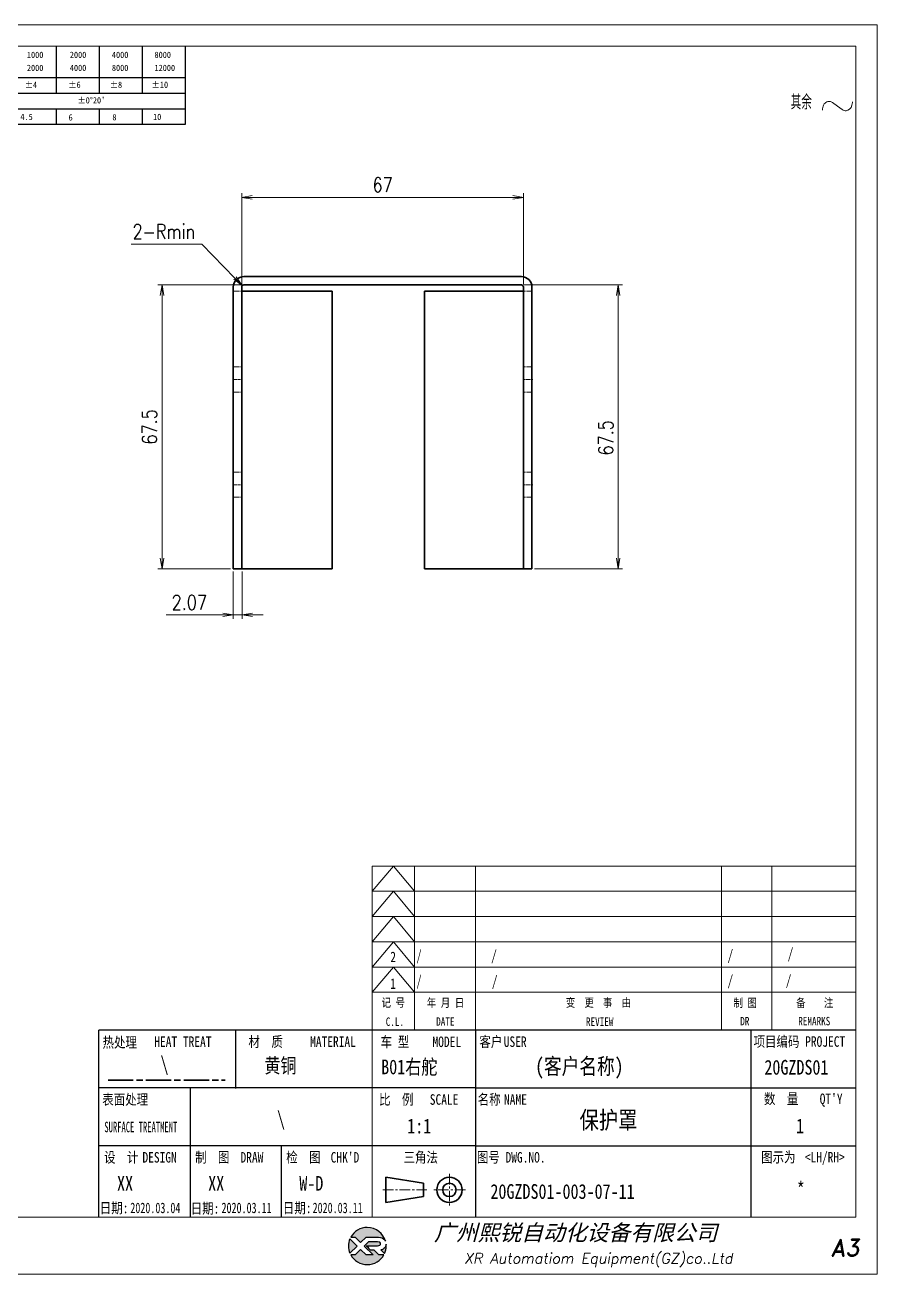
# Model space of a CAD drawing. Header units: inches. Extents: x 269 to 10986, y 1043 to 4337.
# Drawn here: x 731 to 933.6, y 1711.2 to 2008.2 of the extents above; entities that cross this region are included whole.
import ezdxf
from ezdxf.enums import TextEntityAlignment as Align

# ---------------------------------------------------------------- set-up
doc = ezdxf.new("R2010")
doc.units = ezdxf.units.IN
doc.header["$MEASUREMENT"] = 0
for name, pattern in [('AM_ISO02W050x2', [3.75, 3, -0.75]), ('AM_ISO08W050x2', [9, 6, -0.75, 1.5, -0.75]), ('CENTER', [2, 1.25, -0.25, 0.25, -0.25]), ('DOT2', [0.125, 0, -0.125])]:
    doc.linetypes.add(name, pattern=pattern)
for name, color, linetype in [('DIM', 3, 'Continuous'), ('layer 1', 7, 'Continuous'), ('图\\M+19E79\\M+195B6\\M+18E9A', 7, 'Continuous'), ('图号', 7, 'Continuous'), ('图名', 7, 'Continuous'), ('数量', 7, 'Continuous'), ('材质', 7, 'Continuous'), ('表面处理', 7, 'Continuous'), ('车型', 7, 'Continuous')]:
    doc.layers.add(name, color=color, linetype=linetype)
for name, color, linetype, lineweight in [('中心线', 2, 'AM_ISO08W050x2', 18), ('图框', 7, 'Continuous', 18), ('标注线', 3, 'Continuous', 18), ('热处理', 7, 'Continuous', 20), ('粗实线', 7, 'Continuous', 35), ('粗点划线', 6, 'AM_ISO08W050x2', 35), ('虚线', 1, 'AM_ISO02W050x2', 18)]:
    doc.layers.add(name, color=color, linetype=linetype, lineweight=lineweight)
doc.layers.add('打印', color=7, linetype='Continuous', lineweight=15, plot=False)
doc.layers.add('打印-禁用', color=7, linetype='Continuous', lineweight=15, plot=False)
doc.styles.add('DIM', font='romans.shx', dxfattribs={"width": 0.8, "bigfont": 'bigfont.shx'})
doc.styles.add('STYLE1', font='')
doc.styles.add('国标', font='simfang.ttf', dxfattribs={"width": 0.8})
doc.styles.add('机械长仿宋', font='gbenor.shx', dxfattribs={"height": 1, "bigfont": 'gbcbig.shx'})
doc.styles.add('标题\\M+18E9A', font='romand.shx', dxfattribs={"oblique": 10, "bigfont": 'bigfont.shx'})
doc.styles.get('STYLE1').set_extended_font_data('SimSun')
doc.dimstyles.new('XR 1-1$0', dxfattribs={"dimtxt": 3.5, "dimasz": 2.5, "dimexe": 1, "dimexo": 0.625, "dimgap": 1.2, "dimtad": 1, "dimzin": 9, "dimdsep": 46, "dimtxsty": 'DIM', "dimblk": 'OPEN', "dimcen": 0, "dimclrd": 8, "dimclre": 8, "dimclrt": 2, "dimazin": 2, "dimtfac": 0.5, "dimtmove": 0, "dimatfit": 3, "dimldrblk": 'OPEN', "dimfxl": 0, "dimtolj": 2, "dimlwd": 18, "dimlwe": 18, "dimarcsym": 0})
doc.dimstyles.new('XR 1-1$4', dxfattribs={"dimtxt": 3.5, "dimasz": 2.5, "dimexe": 1, "dimexo": 0.625, "dimgap": 1.2, "dimtad": 1, "dimtoh": 1, "dimdsep": 46, "dimtxsty": 'DIM', "dimblk": 'OPEN', "dimcen": 0, "dimclrd": 8, "dimclre": 8, "dimclrt": 2, "dimazin": 2, "dimtfac": 0.5, "dimtofl": 0, "dimtmove": 0, "dimatfit": 3, "dimldrblk": 'OPEN', "dimfxl": 0, "dimtolj": 2, "dimlwd": 18, "dimlwe": 18, "dimarcsym": 0})

# ---------------------------------------------------------------- blocks, each defined once
blk = doc.blocks.new('XR')
at = {"true_color": 0xfc8000}
h = blk.add_hatch(color=30, dxfattribs=at)
h.set_gradient(color1=(252, 128, 0), rotation=240, one_color=1, tint=1, name='INVCURVED')
edge = h.paths.add_edge_path()
edge.add_spline(control_points=[(-434.18, -5928.47), (-433.9, -5928.74), (-433.63, -5929.01), (-433.63, -5929.01), (-433.63, -5929.01), (-433.63, -5929.01), (-433.36, -5928.74), (-433.09, -5928.47)], knot_values=[0.5625, 0.5625, 0.5625, 0.5625, 0.625, 0.625, 0.625, 0.625, 0.6875, 0.6875, 0.6875, 0.6875], degree=3, periodic=0)
edge.add_spline(control_points=[(-433.09, -5928.47), (-432.82, -5928.2), (-432.54, -5927.93), (-432.54, -5927.93), (-432.54, -5927.93), (-432.54, -5927.93), (-432.04, -5927.93), (-431.53, -5927.93)], knot_values=[0.4375, 0.4375, 0.4375, 0.4375, 0.5, 0.5, 0.5, 0.5, 0.5625, 0.5625, 0.5625, 0.5625], degree=3, periodic=0)
edge.add_spline(control_points=[(-431.53, -5927.93), (-431.03, -5927.93), (-430.52, -5927.93), (-430.52, -5927.93), (-430.52, -5927.93), (-430, -5927.93), (-429.43, -5927.96), (-429.01, -5928.33)], knot_values=[0.25, 0.25, 0.25, 0.25, 0.3125, 0.3125, 0.3125, 0.3125, 0.4375, 0.4375, 0.4375, 0.4375], degree=3, periodic=0)
edge.add_spline(control_points=[(-429.01, -5928.33), (-428.88, -5928.44), (-428.78, -5928.59), (-428.71, -5928.75)], knot_values=[0.125, 0.125, 0.125, 0.125, 0.25, 0.25, 0.25, 0.25], degree=3, periodic=0)
edge.add_spline(control_points=[(-428.71, -5928.75), (-429.13, -5927.18), (-430.58, -5926.02), (-432.31, -5926.02)], knot_values=[0, 0, 0, 0, 0.125, 0.125, 0.125, 0.125], degree=3, periodic=0)
edge.add_spline(control_points=[(-432.31, -5926.02), (-433.72, -5926.02), (-434.94, -5926.79), (-435.58, -5927.93)], knot_values=[0.875, 0.875, 0.875, 0.875, 1, 1, 1, 1], degree=3, periodic=0)
edge.add_spline(control_points=[(-435.58, -5927.93), (-435.58, -5927.93), (-434.72, -5927.93), (-434.72, -5927.93), (-434.72, -5927.93), (-434.72, -5927.93), (-434.45, -5928.2), (-434.18, -5928.47)], knot_values=[0.6875, 0.6875, 0.6875, 0.6875, 0.8125, 0.8125, 0.8125, 0.8125, 0.875, 0.875, 0.875, 0.875], degree=3, periodic=0)
edge = h.paths.add_edge_path()
edge.add_spline(control_points=[(-434.79, -5929.26), (-435.04, -5929.02), (-435.34, -5928.72), (-435.54, -5928.53)], knot_values=[0.562504, 0.562504, 0.562504, 0.562504, 0.656252, 0.656252, 0.656252, 0.656252], degree=3, periodic=0)
edge.add_spline(control_points=[(-435.54, -5928.53), (-435.67, -5928.4), (-435.76, -5928.31), (-435.76, -5928.31), (-435.76, -5928.31), (-435.94, -5928.74), (-436.03, -5929.21), (-436.03, -5929.71)], knot_values=[0.25, 0.25, 0.25, 0.25, 0.312504, 0.312504, 0.312504, 0.312504, 0.562504, 0.562504, 0.562504, 0.562504], degree=3, periodic=0)
edge.add_spline(control_points=[(-436.03, -5929.71), (-436.03, -5930.2), (-435.94, -5930.67), (-435.76, -5931.1), (-435.76, -5931.1), (-435.4, -5930.75), (-435.05, -5930.4)], knot_values=[0.874998, 0.874998, 0.874998, 0.874998, 1.124998, 1.124998, 1.124998, 1.25, 1.25, 1.25, 1.25], degree=3, periodic=0)
edge.add_spline(control_points=[(-435.05, -5930.4), (-434.7, -5930.05), (-434.34, -5929.71), (-434.34, -5929.71), (-434.34, -5929.71), (-434.34, -5929.71), (-434.34, -5929.71), (-434.34, -5929.71)], knot_values=[0.749878, 0.749878, 0.749878, 0.749878, 0.874875, 0.874875, 0.874875, 0.874875, 0.874998, 0.874998, 0.874998, 0.874998], degree=3, periodic=0)
edge.add_spline(control_points=[(-434.34, -5929.71), (-434.34, -5929.71), (-434.34, -5929.71), (-434.34, -5929.71)], knot_values=[0.749634, 0.749634, 0.749634, 0.749634, 0.749817, 0.749817, 0.749817, 0.749817], degree=3, periodic=0)
edge.add_spline(control_points=[(-434.35, -5929.7), (-434.35, -5929.7), (-434.35, -5929.7), (-434.35, -5929.7)], knot_values=[0.738281, 0.738281, 0.738281, 0.738281, 0.742188, 0.742188, 0.742188, 0.742188], degree=3, periodic=0)
edge.add_spline(control_points=[(-434.35, -5929.7), (-434.36, -5929.69), (-434.37, -5929.68), (-434.38, -5929.67)], knot_values=[0.726563, 0.726563, 0.726563, 0.726563, 0.738281, 0.738281, 0.738281, 0.738281], degree=3, periodic=0)
edge.add_spline(control_points=[(-434.38, -5929.67), (-434.38, -5929.66), (-434.39, -5929.65), (-434.4, -5929.65)], knot_values=[0.718751, 0.718751, 0.718751, 0.718751, 0.726563, 0.726563, 0.726563, 0.726563], degree=3, periodic=0)
edge.add_spline(control_points=[(-434.4, -5929.65), (-434.42, -5929.63), (-434.45, -5929.6), (-434.47, -5929.58)], knot_values=[0.703126, 0.703126, 0.703126, 0.703126, 0.718751, 0.718751, 0.718751, 0.718751], degree=3, periodic=0)
edge.add_spline(control_points=[(-434.47, -5929.58), (-434.5, -5929.55), (-434.53, -5929.52), (-434.56, -5929.49)], knot_values=[0.687501, 0.687501, 0.687501, 0.687501, 0.703126, 0.703126, 0.703126, 0.703126], degree=3, periodic=0)
edge.add_spline(control_points=[(-434.56, -5929.49), (-434.63, -5929.42), (-434.71, -5929.35), (-434.79, -5929.26)], knot_values=[0.656252, 0.656252, 0.656252, 0.656252, 0.687501, 0.687501, 0.687501, 0.687501], degree=3, periodic=0)
at = {"true_color": 0x0348ff}
h = blk.add_hatch(color=160, dxfattribs=at)
h.set_gradient(color1=(3, 72, 255), color2=(0, 41, 153), one_color=1, tint=0.3, name='HEMISPHERICAL')
edge = h.paths.add_edge_path()
edge.add_spline(control_points=[(-432.54, -5929.67), (-432.26, -5929.95), (-431.94, -5930.23), (-431.66, -5930.51), (-431.66, -5930.51), (-431.66, -5930.51), (-431.66, -5930.51), (-431.66, -5930.51)], knot_values=[0.736842, 0.736842, 0.736842, 0.736842, 0.789474, 0.789474, 0.789474, 0.789474, 0.802633, 0.802633, 0.802633, 0.802633], degree=3, periodic=0)
edge.add_spline(control_points=[(-431.66, -5930.51), (-431.65, -5930.51), (-431.65, -5930.52), (-431.65, -5930.52)], knot_values=[0.802633, 0.802633, 0.802633, 0.802633, 0.815791, 0.815791, 0.815791, 0.815791], degree=3, periodic=0)
edge.add_spline(control_points=[(-431.65, -5930.52), (-431.64, -5930.53), (-431.64, -5930.53), (-431.64, -5930.53)], knot_values=[0.815791, 0.815791, 0.815791, 0.815791, 0.82237, 0.82237, 0.82237, 0.82237], degree=3, periodic=0)
edge.add_spline(control_points=[(-431.64, -5930.53), (-431.64, -5930.53), (-431.64, -5930.53), (-431.63, -5930.54)], knot_values=[0.82237, 0.82237, 0.82237, 0.82237, 0.828949, 0.828949, 0.828949, 0.828949], degree=3, periodic=0)
edge.add_spline(control_points=[(-431.63, -5930.54), (-431.63, -5930.54), (-431.63, -5930.54), (-431.63, -5930.54), (-431.63, -5930.54), (-431.63, -5930.54), (-431.59, -5930.54), (-431.52, -5930.54)], knot_values=[0.841901, 0.841901, 0.841901, 0.841901, 0.842105, 0.842105, 0.842105, 0.842105, 0.855264, 0.855264, 0.855264, 0.855264], degree=3, periodic=0)
edge.add_spline(control_points=[(-431.52, -5930.54), (-431.46, -5930.54), (-431.38, -5930.54), (-431.3, -5930.54)], knot_values=[0.855264, 0.855264, 0.855264, 0.855264, 0.868422, 0.868422, 0.868422, 0.868422], degree=3, periodic=0)
edge.add_spline(control_points=[(-431.3, -5930.54), (-431.26, -5930.54), (-431.22, -5930.54), (-431.18, -5930.54)], knot_values=[0.868422, 0.868422, 0.868422, 0.868422, 0.875, 0.875, 0.875, 0.875], degree=3, periodic=0)
edge.add_spline(control_points=[(-431.18, -5930.54), (-431.14, -5930.54), (-431.1, -5930.54), (-431.07, -5930.54)], knot_values=[0.875, 0.875, 0.875, 0.875, 0.881579, 0.881579, 0.881579, 0.881579], degree=3, periodic=0)
edge.add_spline(control_points=[(-431.07, -5930.54), (-431.05, -5930.54), (-431.04, -5930.54), (-431.03, -5930.54)], knot_values=[0.881579, 0.881579, 0.881579, 0.881579, 0.884869, 0.884869, 0.884869, 0.884869], degree=3, periodic=0)
edge.add_spline(control_points=[(-431.03, -5930.54), (-431.02, -5930.54), (-431, -5930.54), (-431, -5930.54)], knot_values=[0.884869, 0.884869, 0.884869, 0.884869, 0.888158, 0.888158, 0.888158, 0.888158], degree=3, periodic=0)
edge.add_spline(control_points=[(-431, -5930.54), (-430.99, -5930.54), (-430.99, -5930.54), (-430.98, -5930.54)], knot_values=[0.888158, 0.888158, 0.888158, 0.888158, 0.889803, 0.889803, 0.889803, 0.889803], degree=3, periodic=0)
edge.add_spline(control_points=[(-430.98, -5930.54), (-430.98, -5930.54), (-430.98, -5930.54), (-430.97, -5930.54)], knot_values=[0.889803, 0.889803, 0.889803, 0.889803, 0.891447, 0.891447, 0.891447, 0.891447], degree=3, periodic=0)
edge.add_spline(control_points=[(-430.97, -5930.54), (-430.97, -5930.54), (-430.97, -5930.54), (-430.97, -5930.54)], knot_values=[0.891447, 0.891447, 0.891447, 0.891447, 0.89227, 0.89227, 0.89227, 0.89227], degree=3, periodic=0)
edge.add_spline(control_points=[(-430.97, -5930.54), (-430.97, -5930.54), (-430.97, -5930.54), (-430.97, -5930.54)], knot_values=[0.89227, 0.89227, 0.89227, 0.89227, 0.893092, 0.893092, 0.893092, 0.893092], degree=3, periodic=0)
edge.add_spline(control_points=[(-430.97, -5930.54), (-430.97, -5930.54), (-430.97, -5930.54), (-430.97, -5930.54)], knot_values=[0.893092, 0.893092, 0.893092, 0.893092, 0.893503, 0.893503, 0.893503, 0.893503], degree=3, periodic=0)
edge.add_spline(control_points=[(-430.97, -5930.54), (-430.97, -5930.54), (-430.97, -5930.54), (-430.97, -5930.54)], knot_values=[0.893503, 0.893503, 0.893503, 0.893503, 0.893914, 0.893914, 0.893914, 0.893914], degree=3, periodic=0)
edge.add_spline(control_points=[(-430.97, -5930.54), (-430.97, -5930.54), (-430.97, -5930.54), (-430.97, -5930.54)], knot_values=[0.893914, 0.893914, 0.893914, 0.893914, 0.89412, 0.89412, 0.89412, 0.89412], degree=3, periodic=0)
edge.add_spline(control_points=[(-430.97, -5930.54), (-430.97, -5930.54), (-430.97, -5930.54), (-430.97, -5930.54)], knot_values=[0.89412, 0.89412, 0.89412, 0.89412, 0.894326, 0.894326, 0.894326, 0.894326], degree=3, periodic=0)
edge.add_spline(control_points=[(-430.97, -5930.54), (-430.97, -5930.54), (-430.97, -5930.54), (-430.97, -5930.54)], knot_values=[0.894428, 0.894428, 0.894428, 0.894428, 0.894531, 0.894531, 0.894531, 0.894531], degree=3, periodic=0)
edge.add_spline(control_points=[(-430.97, -5930.54), (-430.97, -5930.54), (-430.97, -5930.54), (-430.97, -5930.54)], knot_values=[0.894531, 0.894531, 0.894531, 0.894531, 0.894583, 0.894583, 0.894583, 0.894583], degree=3, periodic=0)
edge.add_spline(control_points=[(-430.97, -5930.54), (-430.97, -5930.54), (-430.97, -5930.54), (-430.97, -5930.54), (-430.97, -5930.54), (-430.97, -5930.54), (-430.73, -5930.78), (-430.49, -5931.01)], knot_values=[0.894685, 0.894685, 0.894685, 0.894685, 0.894737, 0.894737, 0.894737, 0.894737, 0.921052, 0.921052, 0.921052, 0.921052], degree=3, periodic=0)
edge.add_spline(control_points=[(-430.49, -5931.01), (-430.26, -5931.24), (-430.02, -5931.48), (-430.02, -5931.48)], knot_values=[0.921052, 0.921052, 0.921052, 0.921052, 0.947368, 0.947368, 0.947368, 0.947368], degree=3, periodic=0)
edge.add_spline(control_points=[(-430.02, -5931.48), (-430.02, -5931.48), (-430.02, -5931.48), (-430.02, -5931.48)], knot_values=[0.947522, 0.947522, 0.947522, 0.947522, 0.947573, 0.947573, 0.947573, 0.947573], degree=3, periodic=0)
edge.add_spline(control_points=[(-430.02, -5931.48), (-430.02, -5931.48), (-430.02, -5931.48), (-430.02, -5931.48)], knot_values=[0.947573, 0.947573, 0.947573, 0.947573, 0.947676, 0.947676, 0.947676, 0.947676], degree=3, periodic=0)
edge.add_spline(control_points=[(-430.02, -5931.48), (-430.02, -5931.48), (-430.02, -5931.48), (-430.02, -5931.48)], knot_values=[0.947676, 0.947676, 0.947676, 0.947676, 0.947779, 0.947779, 0.947779, 0.947779], degree=3, periodic=0)
edge.add_spline(control_points=[(-430.02, -5931.48), (-430.02, -5931.48), (-430.02, -5931.48), (-430.02, -5931.48)], knot_values=[0.947779, 0.947779, 0.947779, 0.947779, 0.947984, 0.947984, 0.947984, 0.947984], degree=3, periodic=0)
edge.add_spline(control_points=[(-430.02, -5931.48), (-430.02, -5931.48), (-430.02, -5931.48), (-430.02, -5931.48)], knot_values=[0.947984, 0.947984, 0.947984, 0.947984, 0.94819, 0.94819, 0.94819, 0.94819], degree=3, periodic=0)
edge.add_spline(control_points=[(-430.02, -5931.48), (-430.02, -5931.48), (-430.02, -5931.48), (-430.02, -5931.48)], knot_values=[0.94819, 0.94819, 0.94819, 0.94819, 0.948601, 0.948601, 0.948601, 0.948601], degree=3, periodic=0)
edge.add_spline(control_points=[(-430.02, -5931.48), (-430.02, -5931.48), (-430.02, -5931.48), (-430.02, -5931.48)], knot_values=[0.948601, 0.948601, 0.948601, 0.948601, 0.949012, 0.949012, 0.949012, 0.949012], degree=3, periodic=0)
edge.add_spline(control_points=[(-430.02, -5931.48), (-430.02, -5931.48), (-430.01, -5931.48), (-430.01, -5931.48)], knot_values=[0.949012, 0.949012, 0.949012, 0.949012, 0.949834, 0.949834, 0.949834, 0.949834], degree=3, periodic=0)
edge.add_spline(control_points=[(-430.01, -5931.48), (-430.01, -5931.48), (-430.01, -5931.48), (-430.01, -5931.48)], knot_values=[0.949834, 0.949834, 0.949834, 0.949834, 0.950657, 0.950657, 0.950657, 0.950657], degree=3, periodic=0)
edge.add_spline(control_points=[(-430.01, -5931.48), (-430.01, -5931.48), (-430, -5931.48), (-430, -5931.48)], knot_values=[0.950657, 0.950657, 0.950657, 0.950657, 0.952301, 0.952301, 0.952301, 0.952301], degree=3, periodic=0)
edge.add_spline(control_points=[(-430, -5931.48), (-429.99, -5931.48), (-429.98, -5931.48), (-429.98, -5931.48)], knot_values=[0.952301, 0.952301, 0.952301, 0.952301, 0.953946, 0.953946, 0.953946, 0.953946], degree=3, periodic=0)
edge.add_spline(control_points=[(-429.98, -5931.48), (-429.96, -5931.48), (-429.95, -5931.48), (-429.93, -5931.48)], knot_values=[0.953946, 0.953946, 0.953946, 0.953946, 0.957236, 0.957236, 0.957236, 0.957236], degree=3, periodic=0)
edge.add_spline(control_points=[(-429.93, -5931.48), (-429.91, -5931.48), (-429.89, -5931.48), (-429.87, -5931.48)], knot_values=[0.957236, 0.957236, 0.957236, 0.957236, 0.960525, 0.960525, 0.960525, 0.960525], degree=3, periodic=0)
edge.add_spline(control_points=[(-429.87, -5931.48), (-429.82, -5931.48), (-429.77, -5931.48), (-429.71, -5931.48)], knot_values=[0.960525, 0.960525, 0.960525, 0.960525, 0.967104, 0.967104, 0.967104, 0.967104], degree=3, periodic=0)
edge.add_spline(control_points=[(-429.71, -5931.48), (-429.65, -5931.48), (-429.59, -5931.48), (-429.53, -5931.48)], knot_values=[0.967104, 0.967104, 0.967104, 0.967104, 0.973683, 0.973683, 0.973683, 0.973683], degree=3, periodic=0)
edge.add_spline(control_points=[(-429.53, -5931.48), (-429.41, -5931.48), (-429.29, -5931.48), (-429.19, -5931.48)], knot_values=[0.973683, 0.973683, 0.973683, 0.973683, 0.98684, 0.98684, 0.98684, 0.98684], degree=3, periodic=0)
edge.add_spline(control_points=[(-429.19, -5931.48), (-429.1, -5931.48), (-429.04, -5931.48), (-429.04, -5931.48), (-429.67, -5932.62), (-430.9, -5933.39), (-432.31, -5933.39)], knot_values=[0.98684, 0.98684, 0.98684, 0.98684, 1, 1, 1, 1.052632, 1.052632, 1.052632, 1.052632], degree=3, periodic=0)
edge.add_spline(control_points=[(-432.31, -5933.39), (-433.72, -5933.39), (-434.94, -5932.62), (-435.58, -5931.48), (-435.58, -5931.48), (-435.58, -5931.48), (-435.36, -5931.48), (-435.15, -5931.48)], knot_values=[0.052632, 0.052632, 0.052632, 0.052632, 0.105263, 0.105263, 0.105263, 0.105263, 0.131579, 0.131579, 0.131579, 0.131579], degree=3, periodic=0)
edge.add_spline(control_points=[(-435.15, -5931.48), (-434.93, -5931.48), (-434.72, -5931.48), (-434.72, -5931.48), (-434.72, -5931.48), (-434.72, -5931.48), (-434.45, -5931.21), (-434.18, -5930.94)], knot_values=[0.131579, 0.131579, 0.131579, 0.131579, 0.157895, 0.157895, 0.157895, 0.157895, 0.184211, 0.184211, 0.184211, 0.184211], degree=3, periodic=0)
edge.add_spline(control_points=[(-434.18, -5930.94), (-433.9, -5930.67), (-433.63, -5930.4), (-433.63, -5930.4), (-433.63, -5930.4), (-433.63, -5930.4), (-433.36, -5930.67), (-433.09, -5930.94)], knot_values=[0.184211, 0.184211, 0.184211, 0.184211, 0.210526, 0.210526, 0.210526, 0.210526, 0.236842, 0.236842, 0.236842, 0.236842], degree=3, periodic=0)
edge.add_spline(control_points=[(-433.09, -5930.94), (-432.82, -5931.21), (-432.54, -5931.48), (-432.54, -5931.48), (-432.54, -5931.48), (-432.54, -5931.48), (-432.19, -5931.48), (-431.83, -5931.48)], knot_values=[0.236842, 0.236842, 0.236842, 0.236842, 0.263158, 0.263158, 0.263158, 0.263158, 0.289474, 0.289474, 0.289474, 0.289474], degree=3, periodic=0)
edge.add_spline(control_points=[(-431.83, -5931.48), (-431.48, -5931.48), (-431.12, -5931.48), (-431.12, -5931.48), (-431.12, -5931.48), (-431.12, -5931.48), (-431.57, -5931.03), (-432.02, -5930.59)], knot_values=[0.289474, 0.289474, 0.289474, 0.289474, 0.315789, 0.315789, 0.315789, 0.315789, 0.342105, 0.342105, 0.342105, 0.342105], degree=3, periodic=0)
edge.add_spline(control_points=[(-432.02, -5930.59), (-432.47, -5930.15), (-432.92, -5929.71), (-432.92, -5929.71), (-432.92, -5929.71), (-432.92, -5929.71), (-432.71, -5929.5), (-432.5, -5929.29)], knot_values=[0.342105, 0.342105, 0.342105, 0.342105, 0.368421, 0.368421, 0.368421, 0.368421, 0.394737, 0.394737, 0.394737, 0.394737], degree=3, periodic=0)
edge.add_spline(control_points=[(-432.5, -5929.29), (-432.3, -5929.09), (-432.09, -5928.88), (-432.09, -5928.88)], knot_values=[0.394737, 0.394737, 0.394737, 0.394737, 0.421053, 0.421053, 0.421053, 0.421053], degree=3, periodic=0)
edge.add_spline(control_points=[(-432.09, -5928.88), (-432.09, -5928.88), (-432.06, -5928.86), (-432.06, -5928.86)], knot_values=[0.421053, 0.421053, 0.421053, 0.421053, 0.473684, 0.473684, 0.473684, 0.473684], degree=3, periodic=0)
edge.add_spline(control_points=[(-432.06, -5928.86), (-432.06, -5928.86), (-432.06, -5928.86), (-432.06, -5928.86), (-432.06, -5928.86), (-432.06, -5928.86), (-430.4, -5928.86), (-430.26, -5928.86)], knot_values=[0.473684, 0.473684, 0.473684, 0.473684, 0.473684, 0.473684, 0.473684, 0.473684, 0.526316, 0.526316, 0.526316, 0.526316], degree=3, periodic=0)
edge.add_spline(control_points=[(-430.26, -5928.86), (-429.54, -5928.86), (-429.62, -5929.4), (-429.83, -5929.55)], knot_values=[0.526316, 0.526316, 0.526316, 0.526316, 0.578947, 0.578947, 0.578947, 0.578947], degree=3, periodic=0)
edge.add_spline(control_points=[(-429.83, -5929.55), (-429.94, -5929.62), (-430.08, -5929.65), (-430.26, -5929.65), (-430.26, -5929.65), (-430.26, -5929.65), (-430.48, -5929.65), (-430.71, -5929.66)], knot_values=[0.578947, 0.578947, 0.578947, 0.578947, 0.631579, 0.631579, 0.631579, 0.631579, 0.657895, 0.657895, 0.657895, 0.657895], degree=3, periodic=0)
edge.add_spline(control_points=[(-430.71, -5929.66), (-430.93, -5929.66), (-431.15, -5929.67), (-431.15, -5929.67), (-431.15, -5929.67), (-431.15, -5929.67), (-432.54, -5929.67), (-432.54, -5929.67)], knot_values=[0.657895, 0.657895, 0.657895, 0.657895, 0.684211, 0.684211, 0.684211, 0.684211, 0.736842, 0.736842, 0.736842, 0.736842], degree=3, periodic=0)
edge = h.paths.add_edge_path()
edge.add_spline(control_points=[(-428.6, -5929.32), (-428.61, -5929.67), (-428.76, -5930), (-429.06, -5930.22)], knot_values=[0.8, 0.8, 0.8, 0.8, 1, 1, 1, 1], degree=3, periodic=0)
edge.add_spline(control_points=[(-429.06, -5930.22), (-429.22, -5930.34), (-429.41, -5930.43), (-429.61, -5930.48)], knot_values=[0.6, 0.6, 0.6, 0.6, 0.8, 0.8, 0.8, 0.8], degree=3, periodic=0)
edge.add_spline(control_points=[(-429.61, -5930.48), (-429.61, -5930.48), (-428.9, -5931.19), (-428.9, -5931.19), (-428.9, -5931.19), (-428.69, -5930.73), (-428.58, -5930.23), (-428.58, -5929.71)], knot_values=[0.2, 0.2, 0.2, 0.2, 0.4, 0.4, 0.4, 0.4, 0.6, 0.6, 0.6, 0.6], degree=3, periodic=0)
edge.add_spline(control_points=[(-428.58, -5929.71), (-428.58, -5929.58), (-428.59, -5929.45), (-428.6, -5929.32)], knot_values=[0, 0, 0, 0, 0.2, 0.2, 0.2, 0.2], degree=3, periodic=0)
at = {"layer": 'layer 1', "color": 30}
for points, knots in [([(-432.31, -5926.02), (-430.58, -5926.02), (-429.13, -5927.18), (-428.71, -5928.75), (-428.71, -5928.75), (-428.78, -5928.59), (-428.88, -5928.44), (-429.01, -5928.33), (-429.01, -5928.33), (-429.43, -5927.96), (-430, -5927.93), (-430.52, -5927.93), (-430.52, -5927.93), (-430.52, -5927.93), (-432.54, -5927.93), (-432.54, -5927.93), (-432.54, -5927.93), (-432.54, -5927.93), (-433.63, -5929.01), (-433.63, -5929.01), (-433.63, -5929.01), (-433.63, -5929.01), (-434.72, -5927.93), (-434.72, -5927.93), (-434.72, -5927.93), (-434.72, -5927.93), (-435.58, -5927.93), (-435.58, -5927.93), (-435.58, -5927.93), (-434.94, -5926.79), (-433.72, -5926.02), (-432.31, -5926.02)], [0, 0, 0, 0, 0.125, 0.125, 0.125, 0.125, 0.25, 0.25, 0.25, 0.25, 0.375, 0.375, 0.375, 0.375, 0.5, 0.5, 0.5, 0.5, 0.625, 0.625, 0.625, 0.625, 0.75, 0.75, 0.75, 0.75, 0.875, 0.875, 0.875, 0.875, 1, 1, 1, 1]), ([(-435.76, -5931.1), (-435.94, -5930.67), (-436.03, -5930.2), (-436.03, -5929.71), (-436.03, -5929.71), (-436.03, -5929.21), (-435.94, -5928.74), (-435.76, -5928.31), (-435.76, -5928.31), (-435.76, -5928.31), (-434.34, -5929.71), (-434.34, -5929.71), (-434.34, -5929.71), (-434.34, -5929.71), (-435.76, -5931.1), (-435.76, -5931.1)], [0, 0, 0, 0, 0.25, 0.25, 0.25, 0.25, 0.5, 0.5, 0.5, 0.5, 0.75, 0.75, 0.75, 0.75, 1, 1, 1, 1])]:
    blk.add_open_spline(points, degree=3, knots=knots, dxfattribs=at)
at = {"layer": 'layer 1', "color": 154}
for points, knots in [([(-429.04, -5931.48), (-429.67, -5932.62), (-430.9, -5933.39), (-432.31, -5933.39), (-432.31, -5933.39), (-433.72, -5933.39), (-434.94, -5932.62), (-435.58, -5931.48), (-435.58, -5931.48), (-435.58, -5931.48), (-434.72, -5931.48), (-434.72, -5931.48), (-434.72, -5931.48), (-434.72, -5931.48), (-433.63, -5930.4), (-433.63, -5930.4), (-433.63, -5930.4), (-433.63, -5930.4), (-432.54, -5931.48), (-432.54, -5931.48), (-432.54, -5931.48), (-432.54, -5931.48), (-431.12, -5931.48), (-431.12, -5931.48), (-431.12, -5931.48), (-431.12, -5931.48), (-432.92, -5929.71), (-432.92, -5929.71), (-432.92, -5929.71), (-432.92, -5929.71), (-432.09, -5928.88), (-432.09, -5928.88), (-432.09, -5928.88), (-432.09, -5928.88), (-432.06, -5928.86), (-432.06, -5928.86), (-432.06, -5928.86), (-432.06, -5928.86), (-430.4, -5928.86), (-430.26, -5928.86), (-430.26, -5928.86), (-429.54, -5928.86), (-429.62, -5929.4), (-429.83, -5929.55), (-429.83, -5929.55), (-429.94, -5929.62), (-430.08, -5929.65), (-430.26, -5929.65), (-430.26, -5929.65), (-430.26, -5929.65), (-431.15, -5929.67), (-431.15, -5929.67), (-431.15, -5929.67), (-431.15, -5929.67), (-432.54, -5929.67), (-432.54, -5929.67), (-432.54, -5929.67), (-432.26, -5929.95), (-431.94, -5930.23), (-431.66, -5930.51), (-431.66, -5930.51), (-431.66, -5930.51), (-431.63, -5930.54), (-431.63, -5930.54), (-431.63, -5930.54), (-431.63, -5930.54), (-430.97, -5930.54), (-430.97, -5930.54), (-430.97, -5930.54), (-430.97, -5930.54), (-430.02, -5931.48), (-430.02, -5931.48), (-430.02, -5931.48), (-430.02, -5931.48), (-429.04, -5931.48), (-429.04, -5931.48)], [0, 0, 0, 0, 0.052632, 0.052632, 0.052632, 0.052632, 0.105263, 0.105263, 0.105263, 0.105263, 0.157895, 0.157895, 0.157895, 0.157895, 0.210526, 0.210526, 0.210526, 0.210526, 0.263158, 0.263158, 0.263158, 0.263158, 0.315789, 0.315789, 0.315789, 0.315789, 0.368421, 0.368421, 0.368421, 0.368421, 0.421053, 0.421053, 0.421053, 0.421053, 0.473684, 0.473684, 0.473684, 0.473684, 0.526316, 0.526316, 0.526316, 0.526316, 0.578947, 0.578947, 0.578947, 0.578947, 0.631579, 0.631579, 0.631579, 0.631579, 0.684211, 0.684211, 0.684211, 0.684211, 0.736842, 0.736842, 0.736842, 0.736842, 0.789474, 0.789474, 0.789474, 0.789474, 0.842105, 0.842105, 0.842105, 0.842105, 0.894737, 0.894737, 0.894737, 0.894737, 0.947368, 0.947368, 0.947368, 0.947368, 1, 1, 1, 1]), ([(-428.6, -5929.32), (-428.59, -5929.45), (-428.58, -5929.58), (-428.58, -5929.71), (-428.58, -5929.71), (-428.58, -5930.23), (-428.69, -5930.73), (-428.9, -5931.19), (-428.9, -5931.19), (-428.9, -5931.19), (-429.61, -5930.48), (-429.61, -5930.48), (-429.61, -5930.48), (-429.41, -5930.43), (-429.22, -5930.34), (-429.06, -5930.22), (-429.06, -5930.22), (-428.76, -5930), (-428.61, -5929.67), (-428.6, -5929.32)], [0, 0, 0, 0, 0.2, 0.2, 0.2, 0.2, 0.4, 0.4, 0.4, 0.4, 0.6, 0.6, 0.6, 0.6, 0.8, 0.8, 0.8, 0.8, 1, 1, 1, 1])]:
    blk.add_open_spline(points, degree=3, knots=knots, dxfattribs=at)
blk = doc.blocks.new('GZDEH零件A3图框V01版')
at = {"layer": '中心线', "color": 1, "linetype": 'CENTER', "lineweight": 5, "ltscale": 2}
for p, q in [((3175.82, -1822.66), (3175.82, -1830.26)), ((3170.49, -1826.46), (3159.89, -1826.46)), ((3179.62, -1826.46), (3172.02, -1826.46))]:
    blk.add_line(p, q, dxfattribs=at)
at = {"layer": '图\\M+19E79\\M+195B6\\M+18E9A', "color": 9}
for p, q in [((3082.42, -1561.98), (3082.42, -1554.46)), ((3092.64, -1561.98), (3092.64, -1554.46)), ((3102.86, -1561.98), (3102.86, -1554.46)), ((3113.09, -1573.08), (3113.09, -1554.46)), ((2996.09, -1561.98), (3113.09, -1561.98)), ((3082.42, -1565.68), (3082.42, -1561.98)), ((3092.64, -1565.68), (3092.64, -1561.98)), ((3102.86, -1565.68), (3102.86, -1561.98)), ((2996.09, -1565.68), (3113.09, -1565.68)), ((2996.09, -1569.38), (3113.09, -1569.38)), ((3082.42, -1573.08), (3082.42, -1569.48)), ((3092.64, -1573.08), (3092.64, -1569.38)), ((3102.86, -1573.08), (3102.86, -1569.38)), ((2990.09, -1573.08), (3113.09, -1573.08)), ((3272.49, -1788.46), (3092.49, -1788.46)), ((3124.99, -1788.46), (3124.99, -1802.35)), ((3181.99, -1788.46), (3181.99, -1832.96)), ((3247.49, -1788.46), (3247.49, -1832.96)), ((3181.99, -1802.21), (3092.49, -1802.21)), ((3114.17, -1802.21), (3114.17, -1815.96)), ((3181.99, -1802.21), (3272.49, -1802.21)), ((3181.99, -1815.96), (3092.49, -1815.96)), ((3114.17, -1815.96), (3114.17, -1832.96)), ((3114.17, -1815.96), (3114.17, -1832.96)), ((3135.83, -1815.96), (3135.83, -1832.96)), ((3135.83, -1815.96), (3135.83, -1832.96)), ((3181.99, -1815.96), (3272.49, -1815.96))]:
    blk.add_line(p, q, dxfattribs=at)
at = {"layer": '图\\M+19E79\\M+195B6\\M+18E9A', "color": 7}
blk.add_line((3272.49, -1788.46), (3092.49, -1788.46), dxfattribs=at)
at = {"layer": '图\\M+19E79\\M+195B6\\M+18E9A', "color": 9, "linetype": 'Continuous'}
blk.add_line((3092.49, -1832.96), (3092.49, -1788.46), dxfattribs=at)
at = {"layer": '图框', "linetype": 'Continuous'}
for p, q in [((3272.49, -1554.46), (2882.49, -1554.46)), ((3272.49, -1832.96), (3272.49, -1554.46)), ((3157.49, -1749.46), (3272.49, -1749.46)), ((3157.49, -1832.96), (3157.49, -1749.46)), ((2882.49, -1832.96), (3272.49, -1832.96))]:
    blk.add_line(p, q, dxfattribs=at)
at = {"layer": '图框', "color": 9}
for p, q in [((3157.49, -1755.46), (3162.49, -1749.46)), ((3162.49, -1749.46), (3167.49, -1755.46)), ((3167.49, -1788.46), (3167.49, -1749.46)), ((3240.49, -1788.46), (3240.49, -1749.46)), ((3252.49, -1749.46), (3252.49, -1788.46)), ((3157.49, -1755.46), (3272.49, -1755.46)), ((3157.49, -1761.46), (3162.49, -1755.46)), ((3162.49, -1755.46), (3167.49, -1761.46)), ((3157.49, -1761.46), (3272.49, -1761.46)), ((3157.49, -1767.46), (3162.49, -1761.46)), ((3162.49, -1761.46), (3167.49, -1767.46)), ((3157.49, -1767.46), (3272.49, -1767.46)), ((3157.49, -1773.46), (3162.49, -1767.46)), ((3162.49, -1767.46), (3167.49, -1773.46)), ((3157.49, -1773.46), (3272.49, -1773.46)), ((3157.49, -1779.46), (3162.49, -1773.46)), ((3162.49, -1773.46), (3167.49, -1779.46)), ((3157.49, -1779.46), (3272.49, -1779.46))]:
    blk.add_line(p, q, dxfattribs=at)
at = {"layer": '图框', "color": 9, "linetype": 'Continuous'}
blk.add_line((3181.99, -1749.46), (3181.99, -1832.96), dxfattribs=at)
at = {"layer": '图框', "color": 2, "linetype": 'ByBlock', "lineweight": 35}
for p, q in [((3169.69, -1824.86), (3160.69, -1823.46)), ((3160.69, -1829.46), (3160.69, -1823.46)), ((3169.69, -1824.86), (3169.69, -1828.06)), ((3169.69, -1828.06), (3160.69, -1829.46))]:
    blk.add_line(p, q, dxfattribs=at)
for radius in [3, 1.6]:
    blk.add_circle((3175.82, -1826.46), radius, dxfattribs=at)
at = {"layer": '打印-禁用', "linetype": 'Continuous'}
for p, q in [((3277.49, -1549.46), (2857.49, -1549.46)), ((3277.49, -1846.46), (3277.49, -1549.46)), ((2857.49, -1846.46), (3277.49, -1846.46))]:
    blk.add_line(p, q, dxfattribs=at)
at = {"layer": 'DIM', "xscale": 1.199999999999818, "yscale": 1.199999999999818, "zscale": 1.199999999999818}
blk.add_blockref('XR', (3675.07, 5275.84), dxfattribs=at)
at = {"layer": '图\\M+19E79\\M+195B6\\M+18E9A', "color": 9, "style": '国标'}
for s, height, width, p in [('1000', 1.5, 0.8, (3075.36, -1557.31)), ('2000', 1.5, 0.8, (3085.57, -1557.31)), ('4000', 1.5, 0.8, (3095.57, -1557.31)), ('8000', 1.5, 0.8, (3105.7, -1557.31)), ('2000', 1.5, 0.8, (3075.36, -1560.41)), ('4000', 1.5, 0.8, (3085.57, -1560.41)), ('8000', 1.5, 0.8, (3095.57, -1560.41)), ('12000', 1.5, 0.8, (3105.7, -1560.41)), ('±4', 1.5, 0.8, (3074.85, -1564.42)), ('±6', 1.5, 0.8, (3085.22, -1564.42)), ('±8', 1.5, 0.8, (3095.06, -1564.42)), ('±10', 1.5, 0.8, (3105.02, -1564.42)), ("±0%%D20'", 1.5, 0.8, (3087.38, -1568.12)), ('4.5', 1.5, 0.8, (3073.82, -1572.05)), ('6', 1.5, 0.8, (3085.28, -1572.19)), ('8', 1.5, 0.8, (3095.68, -1572.15)), ('10', 1.5, 0.8, (3105.36, -1572.06)), ('热处理', 2.5, 0.8, (3093.35, -1792.61)), ('材  质', 2.5, 0.8, (3128.04, -1792.46)), ('项目编码 PROJECT', 2.5, 0.8, (3248.13, -1792.43)), ('表面处理', 2.5, 0.8, (3093.27, -1806.21)), ('比  例\u3000', 2.5, 0.8, (3159.1, -1806.21)), ('SCALE', 2.5, 0.8, (3171.15, -1806.21)), ('名称\u3000', 2.5, 0.8, (3182.54, -1806.21)), ('NAME', 2.5, 0.8, (3188.8, -1806.21)), ('数  量', 2.5, 0.8, (3250.61, -1806.05)), ("QT'Y ", 2.5, 0.8, (3263.86, -1806.05)), ('SURFACE TREATMENT', 2.5, 0.6, (3093.77, -1812.75)), (' DESIGN', 2.5, 0.8, (3101.47, -1819.96)), (' DRAW', 2.5, 0.8, (3124.78, -1819.96)), ("CHK'D", 2.5, 0.8, (3147.58, -1819.96)), ('三角法', 2.5, 0.8, (3164.9, -1819.96)), ('图号', 2.5, 0.8, (3182.36, -1819.96)), ('DWG.NO.', 2.5, 0.8, (3189.16, -1819.96)), ('图示为', 2.5, 0.8, (3249.94, -1819.93)), ('<LH/RH>', 2.5, 0.8, (3260.31, -1819.93))]:
    blk.add_text(s, height=height, dxfattribs=dict(at, width=width)).set_placement(p)
at = {"layer": '图\\M+19E79\\M+195B6\\M+18E9A', "color": 9, "style": '国标', "width": 0.8}
for s, p in [('HEAT TREAT', (3112.45, -1792.46)), ('MATERIAL', (3148.14, -1792.46)), ('客户', (3185.68, -1792.46)), ('USER', (3191.46, -1792.46)), ('设  计', (3097.79, -1819.96)), ('制  图', (3119.43, -1819.96)), ('检  图', (3141.11, -1819.96)), ('日期:', (3096.09, -1832)), ('日期:', (3117.71, -1832.1)), ('日期:', (3139.62, -1832))]:
    blk.add_text(s, height=2.5, dxfattribs=at).set_placement(p, align=Align.CENTER)
for s, p in [('车 型', (3162.87, -1791.2)), ('MODEL', (3175.2, -1791.24))]:
    blk.add_text(s, height=2.5, dxfattribs=at).set_placement(p, align=Align.MIDDLE)
at = {"layer": '图\\M+19E79\\M+195B6\\M+18E9A', "color": 7, "lineweight": -3, "style": 'STYLE1', "oblique": 15}
blk.add_text('广州熙锐自动化设备有限公司 ', height=3.8, dxfattribs=at).set_placement((3172.16, -1838.51))
at = {"layer": '图\\M+19E79\\M+195B6\\M+18E9A', "color": 7, "style": '标题\\M+18E9A', "oblique": 10}
for s, height, p in [('A3', 4, (3269.91, -1840.2)), ('XR Automatiom Equipment(GZ)co..Ltd', 2.5, (3211.26, -1842.9))]:
    blk.add_text(s, height=height, dxfattribs=at).set_placement(p, align=Align.MIDDLE)
at = {"layer": '图框', "color": 9, "style": '国标', "width": 0.8}
for s, p in [('记 号', (3162.47, -1782.94)), ('年 月 日', (3174.9, -1782.98)), ('变  更  事  由', (3211.24, -1782.93)), ('C.L.', (3162.86, -1787.45)), ('DATE', (3174.85, -1787.42)), ('REVIEW', (3211.55, -1787.45))]:
    blk.add_text(s, height=2, dxfattribs=at).set_placement(p, align=Align.CENTER)
for s, p in [('制 图', (3246.15, -1781.95)), ('备    注', (3262.68, -1781.92)), ('DR', (3246.06, -1786.34)), ('REMARKS', (3262.57, -1786.32))]:
    blk.add_text(s, height=2, dxfattribs=at).set_placement(p, align=Align.MIDDLE)
blk = doc.blocks.new('DEH A3')
at = {"layer": '图框'}
blk.add_blockref('GZDEH零件A3图框V01版', (-2857.49, 1846.46), dxfattribs=at)
blk = doc.blocks.new('其余不去材料')
at = {"layer": '标注线', "color": 2, "lineweight": 13}
for points in [[(0, 0.17), (0.01, 0.48), (0.07, 0.79), (0.16, 1.09), (0.28, 1.36), (0.44, 1.6), (0.62, 1.8), (0.82, 1.97), (1.04, 2.09), (1.26, 2.17), (1.49, 2.21), (1.72, 2.21), (1.94, 2.17), (2.37, 1.97), (2.41, 1.95)], [(2.41, 1.95), (3.55, 1.11), (4.7, 0.27)], [(4.7, 0.27), (4.91, 0.14), (5.14, 0.05), (5.37, 0), (5.6, 0), (5.82, 0.04), (6.04, 0.11), (6.45, 0.38), (6.79, 0.8), (7.02, 1.34), (7.11, 1.95), (7.11, 2.09)]]:
    blk.add_lwpolyline(points, dxfattribs=at)
at = {"layer": '标注线', "color": 7, "linetype": 'DOT2', "style": '机械长仿宋'}
blk.add_text('其余', height=3.5, dxfattribs=at).set_placement((-7.56, 0.3))
blk = doc.blocks.new('_Open')
at = {"color": 0, "linetype": 'ByBlock', "lineweight": -2}
for p, q in [((-1, 0.17), (0, 0)), ((-1, -0.17), (0, 0)), ((0, 0), (-1, 0))]:
    blk.add_line(p, q, dxfattribs=at)
blk = doc.blocks.new('*D574')
at = {"layer": 'Defpoints', "color": 0, "transparency": 16777216}
for p in [(780.54, 1878.92), (782.62, 1878.92), (780.54, 1867.99)]:
    blk.add_point(p, dxfattribs=at)
at = {"layer": 'DIM', "color": 8, "lineweight": 18, "transparency": 16777216}
for p, q in [((780.54, 1878.3), (780.54, 1866.99)), ((782.62, 1878.3), (782.62, 1866.99)), ((778.04, 1867.99), (764.61, 1867.99)), ((782.62, 1867.99), (780.54, 1867.99)), ((785.12, 1867.99), (787.62, 1867.99))]:
    blk.add_line(p, q, dxfattribs=at)
at = {"layer": 'DIM', "color": 8, "lineweight": 18, "transparency": 16777216, "xscale": 2.5, "yscale": 2.5, "zscale": 2.5}
blk.add_blockref('_Open', (780.54, 1867.99), dxfattribs=at)
at = {"layer": 'DIM', "color": 8, "lineweight": 18, "transparency": 16777216, "xscale": 2.5, "yscale": 2.5, "zscale": 2.5, "rotation": 180}
blk.add_blockref('_Open', (782.62, 1867.99), dxfattribs=at)
at = {"layer": 'DIM', "color": 2, "transparency": 16777216, "insert": (770.08, 1870.94), "char_height": 3.5, "attachment_point": 5, "style": 'DIM'}
blk.add_mtext('\\A2;2.07', dxfattribs=at)
blk = doc.blocks.new('*D575')
at = {"layer": 'Defpoints', "color": 0, "transparency": 16777216}
for p in [(849.54, 1967.25), (782.54, 1945.92), (849.54, 1945.92)]:
    blk.add_point(p, dxfattribs=at)
at = {"layer": 'DIM', "color": 8, "lineweight": 18, "transparency": 16777216}
for p, q in [((782.54, 1946.55), (782.54, 1968.25)), ((785.04, 1967.25), (847.04, 1967.25)), ((849.54, 1946.55), (849.54, 1968.25))]:
    blk.add_line(p, q, dxfattribs=at)
at = {"layer": 'DIM', "color": 8, "lineweight": 18, "transparency": 16777216, "xscale": 2.5, "yscale": 2.5, "zscale": 2.5, "rotation": 180}
blk.add_blockref('_Open', (782.54, 1967.25), dxfattribs=at)
at = {"layer": 'DIM', "color": 8, "lineweight": 18, "transparency": 16777216, "xscale": 2.5, "yscale": 2.5, "zscale": 2.5}
blk.add_blockref('_Open', (849.54, 1967.25), dxfattribs=at)
at = {"layer": 'DIM', "color": 2, "transparency": 16777216, "insert": (816.04, 1970.2), "char_height": 3.5, "attachment_point": 5, "style": 'DIM'}
blk.add_mtext('\\A2;67', dxfattribs=at)
blk = doc.blocks.new('*D576')
at = {"layer": 'Defpoints', "color": 0, "transparency": 16777216}
for p in [(763.6, 1946.42), (783.04, 1946.42), (780.54, 1878.92)]:
    blk.add_point(p, dxfattribs=at)
at = {"layer": 'DIM', "color": 8, "lineweight": 18, "transparency": 16777216}
for p, q in [((782.42, 1946.42), (762.6, 1946.42)), ((763.6, 1881.42), (763.6, 1943.92)), ((779.92, 1878.92), (762.6, 1878.92))]:
    blk.add_line(p, q, dxfattribs=at)
at = {"layer": 'DIM', "color": 8, "lineweight": 18, "transparency": 16777216, "xscale": 2.5, "yscale": 2.5, "zscale": 2.5}
for p, rotation in [((763.6, 1946.42), 90), ((763.6, 1878.92), 270)]:
    blk.add_blockref('_Open', p, dxfattribs=dict(at, rotation=rotation))
at = {"layer": 'DIM', "color": 2, "transparency": 16777216, "insert": (760.65, 1912.67), "char_height": 3.5, "attachment_point": 5, "rotation": 90, "style": 'DIM'}
blk.add_mtext('\\A2;67.5', dxfattribs=at)
blk = doc.blocks.new('*D577')
at = {"layer": 'Defpoints', "color": 0, "transparency": 16777216}
for p in [(849.04, 1946.42), (872.05, 1946.42), (851.54, 1878.92)]:
    blk.add_point(p, dxfattribs=at)
at = {"layer": 'DIM', "color": 8, "lineweight": 18, "transparency": 16777216}
for p, q in [((849.67, 1946.42), (873.05, 1946.42)), ((872.05, 1881.42), (872.05, 1943.92)), ((852.17, 1878.92), (873.05, 1878.92))]:
    blk.add_line(p, q, dxfattribs=at)
at = {"layer": 'DIM', "color": 8, "lineweight": 18, "transparency": 16777216, "xscale": 2.5, "yscale": 2.5, "zscale": 2.5}
for p, rotation in [((872.05, 1946.42), 90), ((872.05, 1878.92), 270)]:
    blk.add_blockref('_Open', p, dxfattribs=dict(at, rotation=rotation))
at = {"layer": 'DIM', "color": 2, "transparency": 16777216, "insert": (869.1, 1910.07), "char_height": 3.5, "attachment_point": 5, "rotation": 90, "style": 'DIM'}
blk.add_mtext('\\A2;67.5', dxfattribs=at)
blk = doc.blocks.new('*D578')
at = {"layer": 'Defpoints', "color": 0, "transparency": 16777216}
for p in [(782.69, 1946.28), (783.04, 1945.92)]:
    blk.add_point(p, dxfattribs=at)
at = {"layer": 'DIM', "color": 8, "lineweight": 18, "transparency": 16777216}
for p, q in [((756.23, 1956.15), (773.03, 1956.15)), ((773.03, 1956.15), (780.95, 1948.06))]:
    blk.add_line(p, q, dxfattribs=at)
at = {"layer": 'DIM', "color": 8, "lineweight": 18, "transparency": 16777216, "xscale": 2.5, "yscale": 2.5, "zscale": 2.5, "rotation": 314.3702038271351}
blk.add_blockref('_Open', (782.69, 1946.28), dxfattribs=at)
at = {"layer": 'DIM', "color": 2, "transparency": 16777216, "insert": (764.03, 1959.1), "char_height": 3.5, "attachment_point": 5, "style": 'DIM'}
blk.add_mtext('\\A2;{\\Fromans,bigfont|c134;2-Rmin}', dxfattribs=at)

msp = doc.modelspace()

# ---------------------------------------------------------------- linework, layer by layer
at = {"layer": '中心线', "ltscale": 0.060015}
for p, q in [((782.743, 1923.92), (780.343, 1923.92)), ((851.743, 1923.92), (849.343, 1923.92)), ((782.743, 1898.92), (780.343, 1898.92)), ((851.743, 1898.92), (849.343, 1898.92))]:
    msp.add_line(p, q, dxfattribs=at)
at = {"layer": '打印'}
msp.add_lwpolyline([(513.601, 2008.236), (933.601, 2008.236), (933.601, 1711.236), (513.601, 1711.236)], close=True, dxfattribs=at)
at = {"layer": '粗实线'}
for p, q in [((849.043, 1948.42), (783.043, 1948.42)), ((780.543, 1945.92), (780.543, 1878.92)), ((782.543, 1945.92), (782.543, 1878.92)), ((783.043, 1946.42), (849.043, 1946.42)), ((849.543, 1878.92), (849.543, 1945.92)), ((851.543, 1945.92), (851.543, 1878.92)), ((804.043, 1944.92), (783.043, 1944.92)), ((804.043, 1878.92), (804.043, 1944.92)), ((826.043, 1944.92), (849.043, 1944.92)), ((826.043, 1944.92), (826.043, 1878.92)), ((783.043, 1878.92), (804.043, 1878.92)), ((826.043, 1878.92), (849.043, 1878.92))]:
    msp.add_line(p, q, dxfattribs=at)
at = {"layer": '粗实线', "ltscale": 0.003661}
for p, q in [((782.543, 1944.92), (782.69, 1944.92)), ((849.543, 1944.92), (849.397, 1944.92)), ((782.543, 1878.92), (782.69, 1878.92)), ((849.543, 1878.92), (849.397, 1878.92))]:
    msp.add_line(p, q, dxfattribs=at)
at = {"layer": '粗实线', "ltscale": 0.008839}
for p, q in [((782.69, 1944.92), (783.043, 1944.92)), ((849.397, 1944.92), (849.043, 1944.92)), ((782.69, 1878.92), (783.043, 1878.92)), ((849.397, 1878.92), (849.043, 1878.92))]:
    msp.add_line(p, q, dxfattribs=at)
at = {"layer": '粗实线', "ltscale": 0.05}
for p, q in [((782.543, 1878.92), (780.543, 1878.92)), ((851.543, 1878.92), (849.543, 1878.92))]:
    msp.add_line(p, q, dxfattribs=at)
at = {"layer": '粗实线'}
for centre, radius, start, end in [((783.043, 1945.92), 2.5, 90, 180), ((849.043, 1945.92), 2.5, 0, 90), ((783.043, 1945.92), 0.5, 90, 180), ((849.043, 1945.92), 0.5, 0, 90)]:
    msp.add_arc(centre, radius, start, end, dxfattribs=at)
at = {"layer": '粗点划线', "linetype": 'AM_ISO08W050x2'}
msp.add_line((750.775, 1757.308), (778.636, 1757.308), dxfattribs=at)
at = {"layer": '虚线', "ltscale": 0.05}
for p, q in [((782.543, 1944.92), (780.543, 1944.92)), ((851.543, 1944.92), (849.543, 1944.92)), ((782.543, 1926.92), (780.543, 1926.92)), ((851.543, 1926.92), (849.543, 1926.92)), ((782.543, 1920.92), (780.543, 1920.92)), ((851.543, 1920.92), (849.543, 1920.92)), ((782.543, 1901.92), (780.543, 1901.92)), ((851.543, 1901.92), (849.543, 1901.92)), ((782.543, 1895.92), (780.543, 1895.92)), ((851.543, 1895.92), (849.543, 1895.92))]:
    msp.add_line(p, q, dxfattribs=at)

# ---------------------------------------------------------------- block references
at = {"layer": '图框'}
msp.add_blockref('DEH A3', (513.601, 1711.236), dxfattribs=at)
at = {"layer": '标注线'}
msp.add_blockref('其余不去材料', (920.632, 1987.848), dxfattribs=at)

# ---------------------------------------------------------------- texts
at = {"layer": '图\\M+19E79\\M+195B6\\M+18E9A', "color": 3, "style": '国标'}
for s, height, width, p in [('/', 2.5, 0.705904, (824.11, 1785.708)), ('/', 2.5, 0.8, (841.846, 1785.708)), ('/', 2.5, 0.8, (898.051, 1785.807)), ('/', 2.5, 0.8, (912.346, 1786.178)), ('2', 2.5, 0.8, (817.878, 1785.392)), ('/', 2.5, 0.705904, (824.11, 1779.708)), ('/', 2.5, 0.8, (842.018, 1779.624)), ('/', 2.5, 0.8, (898.051, 1779.807)), ('/', 2.5, 0.8, (911.882, 1779.818)), ('1', 2.5, 0.8, (817.867, 1779.032)), ('    (客户名称)', 3.85, 0.8, (843.946, 1758.717)), ('20GZDS01', 3.5, 0.8, (906.818, 1758.646)), ('1:1', 3.5, 0.8, (821.901, 1744.669)), ('XX', 3.5, 0.8, (752.899, 1731.053)), ('XX', 3.5, 0.8, (774.579, 1731.053)), ('W-D', 3.5, 0.8, (796.239, 1731.053)), ('2020.03.04', 2.5, 0.7, (756.064, 1725.716)), ('2020.03.11', 2.5, 0.7, (777.744, 1725.716)), ('2020.03.11', 2.5, 0.7, (799.404, 1725.716))]:
    msp.add_text(s, height=height, dxfattribs=dict(at, width=width)).set_placement(p)
at = {"layer": '图\\M+19E79\\M+195B6\\M+18E9A', "color": 3, "style": '国标', "width": 0.8}
msp.add_text('*', height=3.5, dxfattribs=at).set_placement((915.472, 1729.653), align=Align.CENTER)
at = {"layer": '图号', "color": 3, "style": '国标', "width": 0.8}
msp.add_text('20GZDS01-003-07-11', height=3.5, dxfattribs=at).set_placement((841.68, 1729.11))
at = {"layer": '图名', "color": 3, "style": '国标', "width": 0.8}
msp.add_text('保护罩', height=4.2, dxfattribs=at).set_placement((869.753, 1745.75), align=Align.CENTER)
at = {"layer": '数量', "color": 3, "style": '国标', "width": 0.8}
msp.add_text('1', height=3.5, dxfattribs=at).set_placement((915.319, 1744.685), align=Align.CENTER)
at = {"layer": '材质', "color": 3, "style": '国标', "width": 0.8}
msp.add_text('黄铜', height=3.5, dxfattribs=at).set_placement((791.759, 1759.056), align=Align.CENTER)
at = {"layer": '热处理', "color": 3, "style": '国标', "width": 0.8}
msp.add_text('\\', height=3.5, dxfattribs=at).set_placement((764.18, 1759.433), align=Align.CENTER)
at = {"layer": '表面处理', "color": 3, "style": '国标', "width": 0.8}
msp.add_text('\\', height=3.5, dxfattribs=at).set_placement((791.901, 1746.379), align=Align.CENTER)
at = {"layer": '车型', "color": 3, "style": '国标', "width": 0.8}
msp.add_text('B01右舵', height=3.5, dxfattribs=at).set_placement((815.706, 1758.732))

# ---------------------------------------------------------------- dimensions: what is measured, and where the dimension line sits
at = {"layer": 'DIM'}
for base, p1, p2, picture, middle in [((849.543, 1967.254), (782.543, 1945.92), (849.543, 1945.92), '*D575', (816.043, 1970.204)), ((780.543, 1867.988), (782.617, 1878.92), (780.543, 1878.92), '*D574', (770.077, 1870.938))]:
    dim = msp.add_linear_dim(base=base, p1=p1, p2=p2, dimstyle='XR 1-1$0', dxfattribs=at)
    dim.commit()
    dim.dimension.update_dxf_attribs({"geometry": picture, "text_midpoint": middle})
dim = msp.add_radius_dim(center=(783.043, 1945.92), mpoint=(782.694, 1946.278), text='{\\Fromans,bigfont|c134;2-Rmin}', dimstyle='XR 1-1$4', dxfattribs=at)
dim.commit()
dim.dimension.update_dxf_attribs({"geometry": '*D578', "text_midpoint": (764.034, 1956.152), "dimtype": 164})
for base, p1, p2, picture, middle in [((763.604, 1946.42), (780.543, 1878.92), (783.043, 1946.42), '*D576', (763.604, 1912.67)), ((872.054, 1946.42), (851.543, 1878.92), (849.043, 1946.42), '*D577', (872.054, 1910.069))]:
    dim = msp.add_linear_dim(base=base, p1=p1, p2=p2, angle=90, dimstyle='XR 1-1$0', dxfattribs=at)
    dim.commit()
    dim.dimension.update_dxf_attribs({"geometry": picture, "text_midpoint": middle, "dimtype": 160})

doc.saveas('drawing.dxf')
